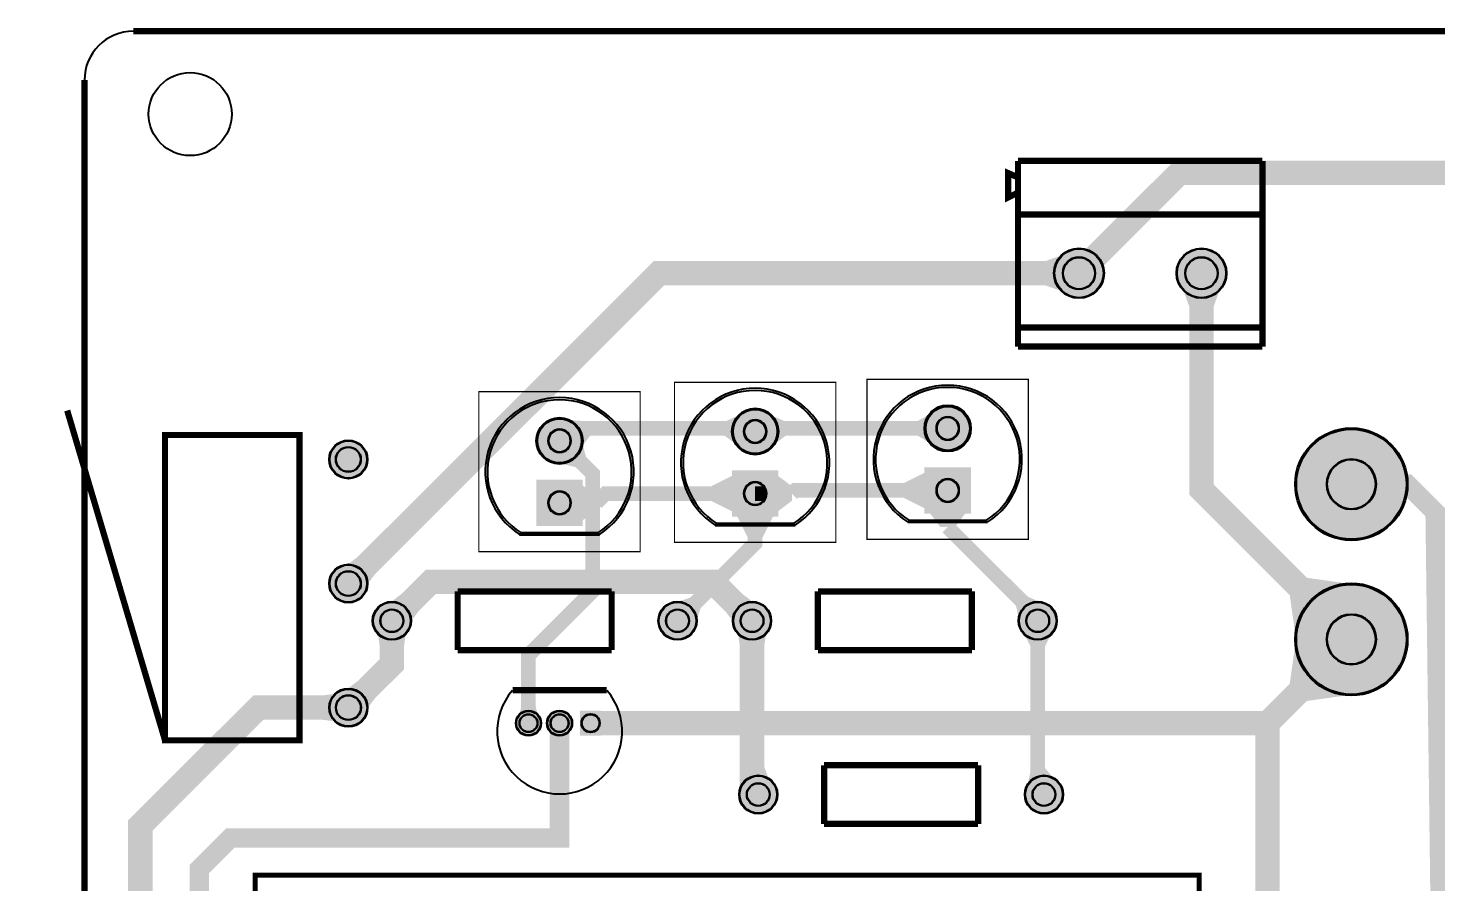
# Model space of a CAD drawing. Header units: millimetres. Extents: x 0.9 to 87.6, y 3.2 to 88.5.
# Drawn here: x 0.9 to 58.4, y 53.6 to 88.5 of the extents above; entities that cross this region are included whole.
import ezdxf

# ---------------------------------------------------------------- set-up
doc = ezdxf.new("R2010")
doc.units = ezdxf.units.MM
for name, color, linetype, true_color in [('BoardOutLine', 7, 'Continuous', 0xff00ff), ('BottomLayer', 7, 'Continuous', 0x0000ff), ('BottomSolderMaskLayer', 7, 'Continuous', 0xaa00ff), ('Document', 7, 'Continuous', 0xffffff), ('Mechanical', 7, 'Continuous', 0xf022f0), ('Multi-Layer', 7, 'Continuous', 0xc0c0c0), ('TopLayer', 7, 'Continuous', 0xff0000), ('TopSilkLayer', 7, 'Continuous', 0xffcc00), ('TopSolderMaskLayer', 7, 'Continuous', 0x800080)]:
    doc.layers.add(name, color=color, linetype=linetype, true_color=true_color)

msp = doc.modelspace()

# ---------------------------------------------------------------- hatches: boundary and pattern name
at = {"layer": 'BottomLayer'}
for points in [[(43.189, 79.236), (43.189, 77.736), (42.489, 77.986), (42.489, 78.986)], [(30.085, 72.742), (29.945, 71.4), (29.357, 71.836), (29.42, 72.436)], [(31.269, 71.4), (31.129, 72.742), (31.795, 72.436), (31.857, 71.836)], [(31.269, 71.4), (31.129, 72.742), (31.795, 72.436), (31.857, 71.836)], [(37.886, 72.811), (37.886, 71.461), (37.256, 71.836), (37.256, 72.436)], [(23.428, 71.261), (22.868, 72.489), (23.584, 72.436), (23.858, 71.836)], [(56.48, 68.162), (56.48, 71.538), (57.277, 70.25), (57.277, 69.45)], [(37.581, 68.846), (37.581, 70.346), (36.681, 69.896), (36.681, 69.296)], [(23.506, 69.838), (23.506, 68.338), (24.107, 68.788), (24.107, 69.388)], [(29.707, 68.719), (29.707, 70.219), (28.807, 69.769), (28.807, 69.169)], [(31.507, 70.219), (31.507, 68.719), (32.108, 69.169), (32.108, 69.769)], [(13.921, 66.545), (14.729, 65.737), (15.056, 66.165), (14.349, 66.872)], [(15.7, 65.023), (16.509, 64.214), (16.835, 64.642), (16.128, 65.349)], [(29.72, 64.214), (30.528, 65.023), (30.1, 65.349), (29.393, 64.642)], [(55.132, 61.254), (52.745, 63.641), (52.471, 61.687), (53.178, 60.98)]]:
    msp.add_hatch(color=256, dxfattribs=at).paths.add_polyline_path(points)
at = {"layer": 'BottomSolderMaskLayer'}
for points in [[(42.825, 78.486, 1), (44.876, 78.486, 1)], [(47.834, 78.486, 1), (49.885, 78.486, 1)], [(21.655, 71.628, 1), (23.557, 71.628, 1)], [(29.656, 72.009, 1), (31.558, 72.009, 1)], [(37.53, 72.136, 1), (39.432, 72.136, 1)], [(52.69, 69.85, 1), (57.292, 69.85, 1)], [(13.181, 70.865, 1), (14.756, 70.865, 1)], [(29.656, 68.518), (29.656, 70.42), (31.558, 70.42), (31.558, 68.518)], [(37.53, 68.645), (37.53, 70.547), (39.432, 70.547), (39.432, 68.645)], [(21.655, 68.137), (21.655, 70.039), (23.557, 70.039), (23.557, 68.137)], [(13.181, 65.785, 1), (14.756, 65.785, 1)], [(52.69, 63.5, 1), (57.292, 63.5, 1)], [(14.961, 64.262, 1), (16.535, 64.262, 1)], [(26.645, 64.262, 1), (28.219, 64.262, 1)], [(29.693, 64.262, 1), (31.267, 64.262, 1)], [(41.377, 64.262, 1), (42.951, 64.262, 1)], [(13.184, 60.707, 1), (14.759, 60.707, 1)], [(20.815, 60.071, 1), (21.857, 60.071, 1)], [(22.085, 60.071, 1), (23.127, 60.071, 1)], [(24.308, 59.563), (23.444, 59.563), (23.444, 60.579), (24.308, 60.579)], [(29.947, 57.15, 1), (31.521, 57.15, 1)], [(41.631, 57.15, 1), (43.205, 57.15, 1)]]:
    msp.add_hatch(color=256, dxfattribs=at).paths.add_polyline_path(points)
at = {"layer": 'Multi-Layer'}
for points in [[(42.851, 78.486, 1), (44.851, 78.486, 1)], [(47.86, 78.486, 1), (49.86, 78.486, 1)], [(29.707, 72.009, 1), (31.507, 72.009, 1)], [(37.581, 72.136, 1), (39.381, 72.136, 1)], [(21.706, 71.628, 1), (23.506, 71.628, 1)], [(52.741, 69.85, 1), (57.242, 69.85, 1)], [(13.207, 70.865, 1), (14.731, 70.865, 1)], [(29.707, 68.569), (29.707, 70.369), (31.507, 70.369), (31.507, 68.569)], [(37.581, 68.696), (37.581, 70.496), (39.381, 70.496), (39.381, 68.696)], [(21.706, 68.188), (21.706, 69.988), (23.506, 69.988), (23.506, 68.188)], [(13.207, 65.785, 1), (14.731, 65.785, 1)], [(52.741, 63.5, 1), (57.242, 63.5, 1)], [(14.986, 64.262, 1), (16.51, 64.262, 1)], [(26.67, 64.262, 1), (28.194, 64.262, 1)], [(29.718, 64.262, 1), (31.242, 64.262, 1)], [(41.402, 64.262, 1), (42.926, 64.262, 1)], [(13.209, 60.707, 1), (14.733, 60.707, 1)], [(20.841, 60.071, 1), (21.831, 60.071, 1)], [(22.111, 60.071, 1), (23.101, 60.071, 1)], [(24.282, 59.589), (23.47, 59.589), (23.47, 60.554), (24.282, 60.554)], [(29.972, 57.15, 1), (31.496, 57.15, 1)], [(41.656, 57.15, 1), (43.18, 57.15, 1)]]:
    msp.add_hatch(color=256, dxfattribs=at).paths.add_polyline_path(points)
at = {"layer": 'TopLayer'}
for points in [[(49.61, 77.825), (48.11, 77.825), (48.36, 77.125), (49.36, 77.125)], [(22.55, 70.73), (23.504, 71.684), (23.685, 70.974), (23.26, 70.55)], [(31.357, 68.569), (29.857, 68.569), (30.307, 67.669), (30.907, 67.669)], [(39.231, 68.696), (37.731, 68.696), (38.181, 68.096), (38.781, 68.096)], [(55.132, 65.746), (52.745, 63.359), (52.471, 65.313), (53.178, 66.02)], [(27.384, 65.023), (28.193, 64.214), (28.378, 64.784), (27.953, 65.208)], [(42.29, 65.014), (41.403, 64.293), (41.276, 64.877), (41.744, 65.257)], [(16.32, 63.758), (15.177, 63.758), (15.248, 63.225), (16.248, 63.225)], [(31.052, 63.758), (29.909, 63.758), (29.98, 63.225), (30.98, 63.225)], [(42.736, 63.758), (41.593, 63.758), (41.864, 63.225), (42.464, 63.225)], [(13.923, 61.468), (14.732, 60.66), (15.058, 61.087), (14.351, 61.795)], [(13.467, 61.279), (13.467, 60.136), (12.934, 60.207), (12.934, 61.207)], [(21.708, 60.399), (20.965, 60.399), (21.036, 60.745), (21.636, 60.745)], [(22.978, 59.744), (22.235, 59.744), (22.206, 59.397), (23.006, 59.397)], [(31.165, 57.779), (30.057, 57.499), (29.98, 58.03), (30.98, 58.282)], [(42.849, 57.779), (41.741, 57.499), (41.864, 58.08), (42.464, 58.232)]]:
    msp.add_hatch(color=256, dxfattribs=at).paths.add_polyline_path(points)
at = {"layer": 'TopSolderMaskLayer'}
for points in [[(42.825, 78.486, 1), (44.876, 78.486, 1)], [(47.834, 78.486, 1), (49.885, 78.486, 1)], [(21.655, 71.628, 1), (23.557, 71.628, 1)], [(29.656, 72.009, 1), (31.558, 72.009, 1)], [(37.53, 72.136, 1), (39.432, 72.136, 1)], [(52.69, 69.85, 1), (57.292, 69.85, 1)], [(13.181, 70.865, 1), (14.756, 70.865, 1)], [(29.656, 68.518), (29.656, 70.42), (31.558, 70.42), (31.558, 68.518)], [(37.53, 68.645), (37.53, 70.547), (39.432, 70.547), (39.432, 68.645)], [(21.655, 68.137), (21.655, 70.039), (23.557, 70.039), (23.557, 68.137)], [(13.181, 65.785, 1), (14.756, 65.785, 1)], [(52.69, 63.5, 1), (57.292, 63.5, 1)], [(14.961, 64.262, 1), (16.535, 64.262, 1)], [(26.645, 64.262, 1), (28.219, 64.262, 1)], [(29.693, 64.262, 1), (31.267, 64.262, 1)], [(41.377, 64.262, 1), (42.951, 64.262, 1)], [(13.184, 60.707, 1), (14.759, 60.707, 1)], [(20.815, 60.071, 1), (21.857, 60.071, 1)], [(22.085, 60.071, 1), (23.127, 60.071, 1)], [(24.308, 59.563), (23.444, 59.563), (23.444, 60.579), (24.308, 60.579)], [(29.947, 57.15, 1), (31.521, 57.15, 1)], [(41.631, 57.15, 1), (43.205, 57.15, 1)]]:
    msp.add_hatch(color=256, dxfattribs=at).paths.add_polyline_path(points)

# ---------------------------------------------------------------- linework, layer by layer
at = {"layer": 'BoardOutLine', "const_width": 0.254}
for points in [[(5.175, 88.392), (85.503, 88.392)], [(3.175, 5.302), (3.175, 86.392)]]:
    msp.add_lwpolyline(points, dxfattribs=at)
at = {"layer": 'BoardOutLine'}
msp.add_arc((5.175, 86.392), 2, 90, 180, dxfattribs=at)
at = {"layer": 'BottomLayer'}
for points, const_width in [([(43.851, 78.486), (47.965, 82.601), (70.358, 82.601)], 1), ([(13.969, 65.785), (26.67, 78.486), (43.851, 78.486)], 1), ([(34.119, 72.136), (23.114, 72.136), (22.606, 71.628)], 0.6), ([(34.119, 72.136), (30.734, 72.136), (30.607, 72.009)], 0.6), ([(38.481, 72.136), (34.119, 72.136)], 0.6), ([(54.991, 69.85), (57.277, 69.85), (58.42, 68.707), (58.801, 38.862), (50.292, 38.227), (47.752, 35.687), (39.497, 35.687), (39.624, 35.56), (39.624, 24.384)], 0.8), ([(30.607, 69.469), (24.488, 69.469), (24.107, 69.088)], 0.6), ([(31.012, 69.469), (30.607, 69.469)], 0.6), ([(31.012, 69.469), (32.108, 69.469)], 0.6), ([(38.481, 69.596), (32.235, 69.596), (32.108, 69.469)], 0.6), ([(22.606, 69.088), (24.107, 69.088)], 0.6), ([(30.48, 64.262), (28.887, 65.855), (17.341, 65.855), (15.748, 64.262)], 1), ([(23.876, 60.071), (51.562, 60.071), (54.991, 63.5)], 1)]:
    msp.add_lwpolyline(points, dxfattribs=dict(at, const_width=const_width))
at = {"layer": 'BottomSolderMaskLayer'}
for points in [[(30.132, 72.009), (30.132, 72.009)], [(31.082, 72.009), (31.082, 72.009)], [(38.006, 72.136), (38.006, 72.136)], [(38.956, 72.136), (38.956, 72.136)], [(22.131, 71.628), (22.131, 71.628)], [(23.081, 71.628), (23.081, 71.628)], [(53.969, 69.853), (53.969, 69.848)], [(56.013, 69.853), (56.013, 69.848)], [(22.131, 69.088), (22.131, 69.088)], [(23.081, 69.088), (23.081, 69.088)], [(30.132, 69.469), (30.132, 69.469)], [(31.082, 69.469), (31.082, 69.469)], [(38.006, 69.596), (38.006, 69.596)], [(38.956, 69.596), (38.956, 69.596)], [(53.969, 63.503), (53.969, 63.498)], [(56.013, 63.503), (56.013, 63.498)]]:
    msp.add_lwpolyline(points, close=True, dxfattribs=at)
for centre, radius in [((43.851, 78.486), 1.025), ((48.86, 78.486), 1.025), ((43.851, 78.486), 0.667), ((48.86, 78.486), 0.667), ((22.606, 71.628), 0.951), ((30.607, 72.009), 0.951), ((38.481, 72.136), 0.951), ((54.991, 69.85), 2.301), ((13.969, 70.865), 0.787), ((13.969, 70.865), 0.517), ((13.969, 65.785), 0.787), ((13.969, 65.785), 0.517), ((54.991, 63.5), 2.301), ((15.748, 64.262), 0.787), ((15.748, 64.262), 0.472), ((27.432, 64.262), 0.787), ((27.432, 64.262), 0.472), ((30.48, 64.262), 0.787), ((30.48, 64.262), 0.472), ((42.164, 64.262), 0.787), ((42.164, 64.262), 0.472), ((13.971, 60.707), 0.787), ((13.971, 60.707), 0.517), ((21.336, 60.071), 0.521), ((22.606, 60.071), 0.521), ((21.336, 60.071), 0.374), ((22.606, 60.071), 0.374), ((23.876, 60.071), 0.378), ((30.734, 57.15), 0.787), ((30.734, 57.15), 0.472), ((42.418, 57.15), 0.787), ((42.418, 57.15), 0.472)]:
    msp.add_circle(centre, radius, dxfattribs=at)
for centre, radius, start, end in [((38.481, 72.136), 0.475, 360, 180), ((22.606, 71.628), 0.475, 360, 180), ((30.607, 72.009), 0.475, 360, 180), ((30.607, 72.009), 0.475, 180, 360), ((38.481, 72.136), 0.475, 180, 360), ((22.606, 71.628), 0.475, 180, 360), ((54.991, 69.853), 1.022, 360, 180), ((30.607, 69.469), 0.475, 360, 180), ((38.481, 69.596), 0.475, 360, 180), ((54.991, 69.848), 1.022, 180, 360), ((22.606, 69.088), 0.475, 360, 180), ((22.606, 69.088), 0.475, 180, 360), ((30.607, 69.469), 0.475, 180, 360), ((38.481, 69.596), 0.475, 180, 360), ((54.991, 63.503), 1.022, 360, 180), ((54.991, 63.498), 1.022, 180, 360)]:
    msp.add_arc(centre, radius, start, end, dxfattribs=at)
at = {"layer": 'Document', "const_width": 0.1}
for points in [[(29.04, 68.24), (32.174, 68.24)], [(36.914, 68.367), (40.048, 68.367)], [(21.039, 67.859), (24.173, 67.859)]]:
    msp.add_lwpolyline(points, dxfattribs=at)
at = {"layer": 'Document'}
for centre, radius, start, end in [((38.481, 70.866), 2.95, 302.03587, 237.93624), ((22.606, 70.358), 2.95, 302.03587, 237.93624), ((30.607, 70.739), 2.95, 302.03587, 237.93624), ((30.609, 70.739), 2.5, 90, 90), ((38.483, 70.866), 2.5, 90, 90), ((22.608, 70.358), 2.5, 90, 90)]:
    msp.add_arc(centre, radius, start, end, dxfattribs=at)
at = {"layer": 'Mechanical', "const_width": 0.05}
for points in [[(27.308, 67.47), (33.907, 67.47), (33.907, 74.018), (27.308, 74.018), (27.308, 67.47)], [(35.182, 67.597), (41.781, 67.597), (41.781, 74.145), (35.182, 74.145), (35.182, 67.597)], [(19.307, 67.089), (25.906, 67.089), (25.906, 73.637), (19.307, 73.637), (19.307, 67.089)]]:
    msp.add_lwpolyline(points, close=True, dxfattribs=at)
at = {"layer": 'Multi-Layer'}
for points in [[(30.157, 72.009), (30.157, 72.009)], [(31.057, 72.009), (31.057, 72.009)], [(38.031, 72.136), (38.031, 72.136)], [(38.931, 72.136), (38.931, 72.136)], [(22.156, 71.628), (22.156, 71.628)], [(23.056, 71.628), (23.056, 71.628)], [(53.992, 69.853), (53.992, 69.848)], [(55.991, 69.853), (55.991, 69.848)], [(22.156, 69.088), (22.156, 69.088)], [(23.056, 69.088), (23.056, 69.088)], [(30.157, 69.469), (30.157, 69.469)], [(31.057, 69.469), (31.057, 69.469)], [(38.031, 69.596), (38.031, 69.596)], [(38.931, 69.596), (38.931, 69.596)], [(53.992, 63.503), (53.992, 63.498)], [(55.991, 63.503), (55.991, 63.498)]]:
    msp.add_lwpolyline(points, close=True, dxfattribs=at)
for centre, radius in [((7.5, 85), 1.7), ((43.851, 78.486), 1), ((48.86, 78.486), 1), ((43.851, 78.486), 0.65), ((48.86, 78.486), 0.65), ((30.607, 72.009), 0.9), ((38.481, 72.136), 0.9), ((22.606, 71.628), 0.9), ((54.991, 69.85), 2.25), ((13.969, 70.865), 0.762), ((13.969, 70.865), 0.5), ((13.969, 65.785), 0.762), ((13.969, 65.785), 0.5), ((54.991, 63.5), 2.25), ((15.748, 64.262), 0.762), ((15.748, 64.262), 0.457), ((27.432, 64.262), 0.762), ((27.432, 64.262), 0.457), ((30.48, 64.262), 0.762), ((30.48, 64.262), 0.457), ((42.164, 64.262), 0.762), ((42.164, 64.262), 0.457), ((13.971, 60.707), 0.762), ((13.971, 60.707), 0.5), ((21.336, 60.071), 0.495), ((22.606, 60.071), 0.495), ((21.336, 60.071), 0.356), ((22.606, 60.071), 0.356), ((23.876, 60.071), 0.356), ((30.734, 57.15), 0.762), ((30.734, 57.15), 0.457), ((42.418, 57.15), 0.762), ((42.418, 57.15), 0.457)]:
    msp.add_circle(centre, radius, dxfattribs=at)
for centre, radius, start, end in [((38.481, 72.136), 0.45, 360, 180), ((22.606, 71.628), 0.45, 360, 180), ((30.607, 72.009), 0.45, 360, 180), ((30.607, 72.009), 0.45, 180, 360), ((38.481, 72.136), 0.45, 180, 360), ((22.606, 71.628), 0.45, 180, 360), ((54.991, 69.853), 0.999, 360, 180), ((30.607, 69.469), 0.45, 360, 180), ((38.481, 69.596), 0.45, 360, 180), ((54.991, 69.848), 0.999, 180, 360), ((22.606, 69.088), 0.45, 360, 180), ((22.606, 69.088), 0.45, 180, 360), ((30.607, 69.469), 0.45, 180, 360), ((38.481, 69.596), 0.45, 180, 360), ((54.991, 63.503), 0.999, 360, 180), ((54.991, 63.498), 0.999, 180, 360)]:
    msp.add_arc(centre, radius, start, end, dxfattribs=at)
at = {"layer": 'TopLayer'}
for points, const_width in [([(48.86, 78.486), (48.86, 69.632), (54.991, 63.5)], 1), ([(21.336, 60.071), (21.336, 62.854), (23.96, 65.478), (23.96, 70.274), (22.606, 71.628)], 0.6), ([(30.607, 69.469), (30.607, 67.437), (27.432, 64.262)], 0.6), ([(38.481, 69.596), (38.481, 68.096)], 0.6), ([(42.164, 64.262), (42.164, 64.413), (38.481, 68.096)], 0.6), ([(15.748, 64.262), (15.748, 62.484), (13.971, 60.707)], 1), ([(30.734, 57.15), (30.48, 57.404), (30.48, 64.262)], 1), ([(42.418, 57.15), (42.164, 57.404), (42.164, 64.262)], 0.6), ([(55.88, 13.716), (51.562, 18.034), (51.562, 60.071), (54.991, 63.5)], 1), ([(13.97, 60.709), (10.29, 60.709), (5.461, 55.88), (5.461, 29.083), (8.09, 26.454), (11.684, 26.454)], 1), ([(22.606, 60.071), (22.606, 55.372), (9.144, 55.372), (7.874, 54.102), (7.874, 36.322), (10.668, 33.528), (27.305, 33.528), (29.464, 31.369), (29.464, 24.384)], 0.8)]:
    msp.add_lwpolyline(points, dxfattribs=dict(at, const_width=const_width))
at = {"layer": 'TopSilkLayer'}
for points, const_width in [([(41.355, 83.086), (51.355, 83.086)], 0.254), ([(41.355, 83.086), (41.355, 75.486)], 0.254), ([(51.355, 83.086), (51.355, 75.486)], 0.254), ([(41.35, 82.412), (40.955, 82.586), (40.955, 81.586), (41.35, 81.783)], 0.254), ([(41.355, 80.887), (51.355, 80.887)], 0.254), ([(41.355, 76.268), (51.355, 76.268)], 0.254), ([(41.355, 75.486), (51.355, 75.486)], 0.254), ([(6.471, 59.368), (2.471, 72.867)], 0.254), ([(28.966, 68.179), (32.248, 68.179)], 0.12), ([(36.84, 68.306), (40.122, 68.306)], 0.12), ([(20.965, 67.798), (24.247, 67.798)], 0.12), ([(18.44, 65.462), (24.74, 65.462)], 0.254), ([(18.44, 63.062), (18.44, 65.462)], 0.254), ([(24.74, 65.462), (24.74, 63.062)], 0.254), ([(33.172, 65.462), (39.472, 65.462)], 0.254), ([(33.172, 63.062), (33.172, 65.462)], 0.254), ([(39.472, 65.462), (39.472, 63.062)], 0.254), ([(24.74, 63.062), (18.44, 63.062)], 0.254), ([(39.472, 63.062), (33.172, 63.062)], 0.254), ([(24.531, 61.42), (20.691, 61.42)], 0.254), ([(33.426, 58.35), (39.726, 58.35)], 0.254), ([(33.426, 55.95), (33.426, 58.35)], 0.254), ([(39.726, 58.35), (39.726, 55.95)], 0.254), ([(39.726, 55.95), (33.426, 55.95)], 0.254), ([(12.319, 53.848), (10.16, 53.848), (10.16, 51.308), (48.768, 51.308), (48.768, 53.848), (48.514, 53.848)], 0.203), ([(48.514, 53.848), (12.319, 53.848)], 0.203)]:
    msp.add_lwpolyline(points, dxfattribs=dict(at, const_width=const_width))
at = {"layer": 'TopSilkLayer', "const_width": 0.254}
msp.add_lwpolyline([(11.971, 59.368), (11.971, 71.867), (6.471, 71.867), (6.471, 59.368), (11.971, 59.368)], close=True, dxfattribs=at)
at = {"layer": 'TopSilkLayer'}
for centre, radius, start, end in [((30.607, 70.739), 3.04, 90, 237.3628), ((30.607, 70.739), 3.04, 302.6372, 90), ((38.481, 70.866), 3.04, 90, 237.3628), ((38.481, 70.866), 3.04, 302.6372, 90), ((22.606, 70.358), 3.04, 90, 237.3628), ((22.606, 70.358), 3.04, 302.6372, 90), ((30.609, 70.739), 2.5, 90, 90), ((38.483, 70.866), 2.5, 90, 90), ((22.608, 70.358), 2.5, 90, 90), ((22.611, 59.732), 2.558, 139.00065, 40.99935)]:
    msp.add_arc(centre, radius, start, end, dxfattribs=at)
at = {"layer": 'TopSolderMaskLayer'}
for points in [[(30.132, 72.009), (30.132, 72.009)], [(31.082, 72.009), (31.082, 72.009)], [(38.006, 72.136), (38.006, 72.136)], [(38.956, 72.136), (38.956, 72.136)], [(22.131, 71.628), (22.131, 71.628)], [(23.081, 71.628), (23.081, 71.628)], [(53.969, 69.853), (53.969, 69.848)], [(56.013, 69.853), (56.013, 69.848)], [(22.131, 69.088), (22.131, 69.088)], [(23.081, 69.088), (23.081, 69.088)], [(30.132, 69.469), (30.132, 69.469)], [(31.082, 69.469), (31.082, 69.469)], [(38.006, 69.596), (38.006, 69.596)], [(38.956, 69.596), (38.956, 69.596)], [(53.969, 63.503), (53.969, 63.498)], [(56.013, 63.503), (56.013, 63.498)]]:
    msp.add_lwpolyline(points, close=True, dxfattribs=at)
for centre, radius in [((43.851, 78.486), 1.025), ((48.86, 78.486), 1.025), ((43.851, 78.486), 0.667), ((48.86, 78.486), 0.667), ((22.606, 71.628), 0.951), ((30.607, 72.009), 0.951), ((38.481, 72.136), 0.951), ((54.991, 69.85), 2.301), ((13.969, 70.865), 0.787), ((13.969, 70.865), 0.517), ((13.969, 65.785), 0.787), ((13.969, 65.785), 0.517), ((54.991, 63.5), 2.301), ((15.748, 64.262), 0.787), ((15.748, 64.262), 0.472), ((27.432, 64.262), 0.787), ((27.432, 64.262), 0.472), ((30.48, 64.262), 0.787), ((30.48, 64.262), 0.472), ((42.164, 64.262), 0.787), ((42.164, 64.262), 0.472), ((13.971, 60.707), 0.787), ((13.971, 60.707), 0.517), ((21.336, 60.071), 0.521), ((22.606, 60.071), 0.521), ((21.336, 60.071), 0.374), ((22.606, 60.071), 0.374), ((23.876, 60.071), 0.378), ((30.734, 57.15), 0.787), ((30.734, 57.15), 0.472), ((42.418, 57.15), 0.787), ((42.418, 57.15), 0.472)]:
    msp.add_circle(centre, radius, dxfattribs=at)
for centre, radius, start, end in [((38.481, 72.136), 0.475, 360, 180), ((22.606, 71.628), 0.475, 360, 180), ((30.607, 72.009), 0.475, 360, 180), ((30.607, 72.009), 0.475, 180, 360), ((38.481, 72.136), 0.475, 180, 360), ((22.606, 71.628), 0.475, 180, 360), ((54.991, 69.853), 1.022, 360, 180), ((30.607, 69.469), 0.475, 360, 180), ((38.481, 69.596), 0.475, 360, 180), ((54.991, 69.848), 1.022, 180, 360), ((22.606, 69.088), 0.475, 360, 180), ((22.606, 69.088), 0.475, 180, 360), ((30.607, 69.469), 0.475, 180, 360), ((38.481, 69.596), 0.475, 180, 360), ((54.991, 63.503), 1.022, 360, 180), ((54.991, 63.498), 1.022, 180, 360)]:
    msp.add_arc(centre, radius, start, end, dxfattribs=at)

doc.saveas('drawing.dxf')
